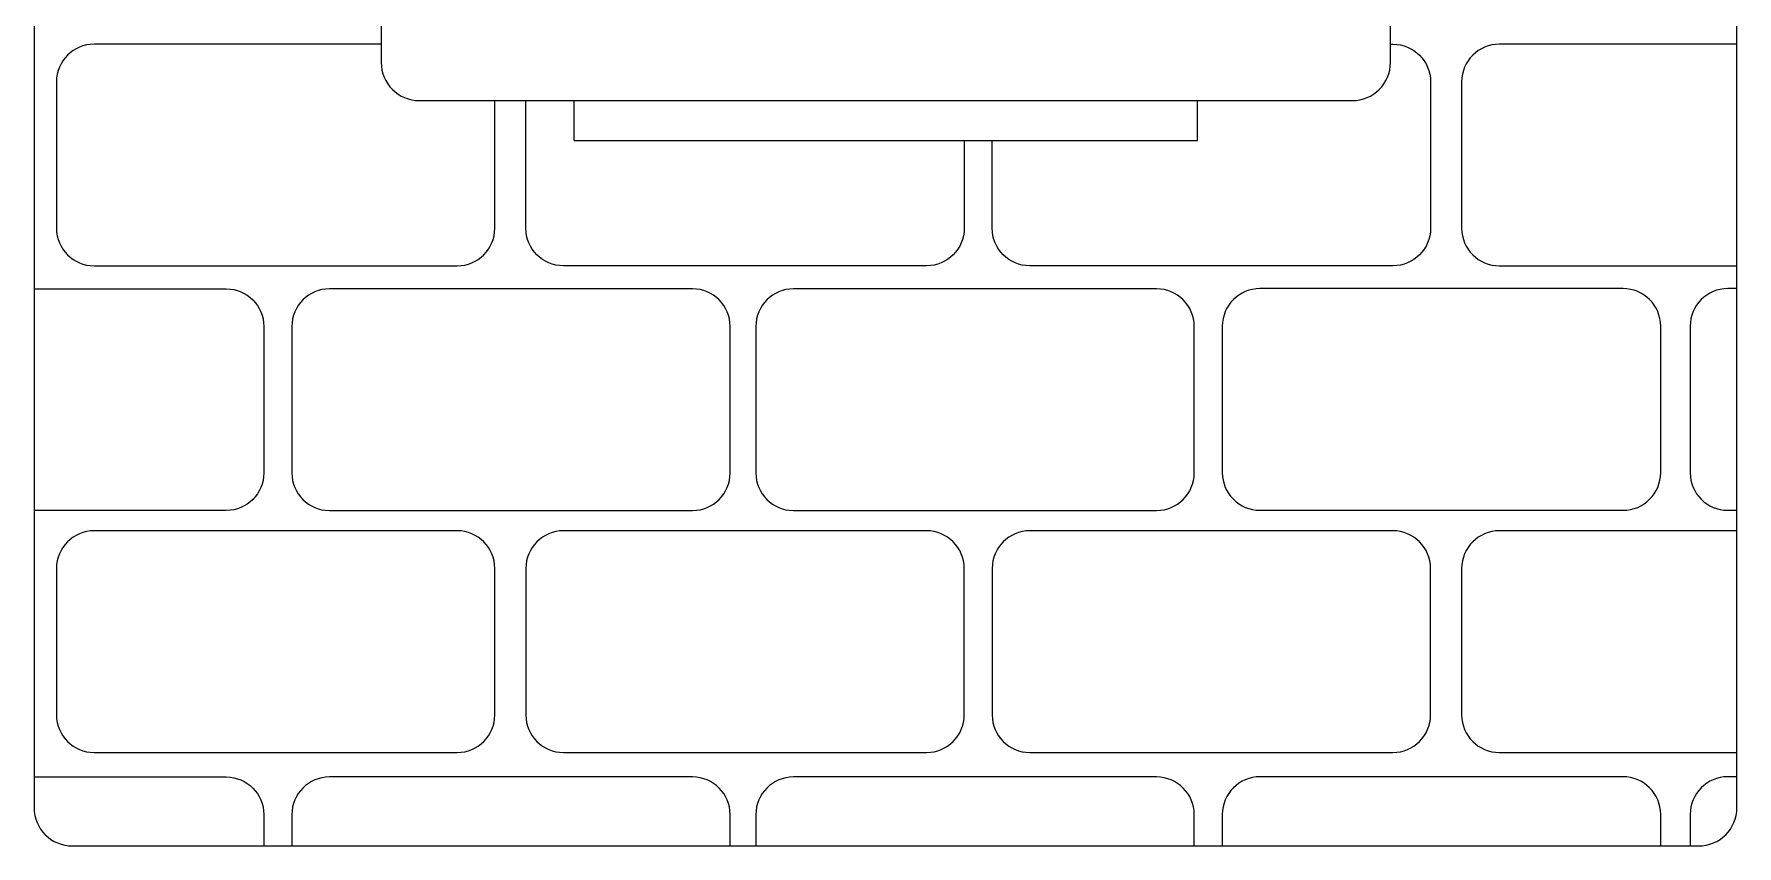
# Model space of a CAD drawing. Header units: millimetres. Extents: x -1420 to -489, y -454 to 898.
# Drawn here: x -1414 to -1192, y 594.5 to 700.4 of the extents above; entities that cross this region are included whole.
import ezdxf

# ---------------------------------------------------------------- set-up
doc = ezdxf.new("R2010")
doc.units = ezdxf.units.MM
doc.header["$MEASUREMENT"] = 0
doc.layers.add('Layer 1', color=7, linetype='Continuous')

msp = doc.modelspace()

# ---------------------------------------------------------------- linework, layer by layer
at = {"layer": 'Layer 1', "color": 1, "lineweight": 20}
msp.add_open_spline([(-1374.6264, 894.4635), (-1374.6264, 894.4635), (-1408.9956, 894.4635), (-1408.9956, 894.4635), (-1408.9956, 894.4635), (-1411.7495, 894.4635), (-1413.9956, 892.2174), (-1413.9956, 889.4635), (-1413.9956, 889.4635), (-1413.9956, 889.4635), (-1413.9956, 599.4635), (-1413.9956, 599.4635), (-1413.9956, 599.4635), (-1413.9956, 596.7096), (-1411.7495, 594.4635), (-1408.9956, 594.4635), (-1408.9956, 594.4635), (-1408.9956, 594.4635), (-1196.9823, 594.4635), (-1196.9823, 594.4635), (-1196.9823, 594.4635), (-1194.2284, 594.4635), (-1191.9823, 596.7096), (-1191.9823, 599.4635), (-1191.9823, 599.4635), (-1191.9823, 599.4635), (-1191.9823, 889.4635), (-1191.9823, 889.4635), (-1191.9823, 889.4635), (-1191.9823, 892.2174), (-1194.2284, 894.4635), (-1196.9823, 894.4635), (-1196.9823, 894.4635), (-1196.9823, 894.4635), (-1231.6018, 894.4635), (-1231.6018, 894.4635)], degree=3, knots=[0, 0, 0, 0, 0.1, 0.1, 0.1, 0.1, 0.2, 0.2, 0.2, 0.2, 0.3, 0.3, 0.3, 0.3, 0.4, 0.4, 0.4, 0.4, 0.5, 0.5, 0.5, 0.5, 0.6, 0.6, 0.6, 0.6, 0.7, 0.7, 0.7, 0.7, 0.8, 0.8, 0.8, 0.8, 1, 1, 1, 1], dxfattribs=at)
at = {"layer": 'Layer 1', "lineweight": 20}
for points, knots in [([(-1363.7381, 706.4799), (-1363.7381, 706.4799), (-1242.1518, 706.4799), (-1242.1518, 706.4799), (-1242.1518, 706.4799), (-1239.3979, 706.4799), (-1237.1518, 704.2338), (-1237.1518, 701.4799), (-1237.1518, 701.4799), (-1237.1518, 701.4799), (-1237.1518, 696.7187), (-1237.1518, 696.7187), (-1237.1518, 696.7187), (-1237.1518, 693.9648), (-1239.3979, 691.7188), (-1242.1518, 691.7188), (-1242.1518, 691.7188), (-1242.1518, 691.7188), (-1363.7381, 691.7187), (-1363.7381, 691.7187), (-1363.7381, 691.7187), (-1366.492, 691.7187), (-1368.7381, 693.9648), (-1368.7381, 696.7187), (-1368.7381, 696.7187), (-1368.7381, 696.7187), (-1368.7381, 701.4799), (-1368.7381, 701.4799), (-1368.7381, 701.4799), (-1368.7381, 704.2338), (-1366.492, 706.4799), (-1363.7381, 706.4799)], [0, 0, 0, 0, 0.11111111, 0.11111111, 0.11111111, 0.11111111, 0.22222222, 0.22222222, 0.22222222, 0.22222222, 0.33333333, 0.33333333, 0.33333333, 0.33333333, 0.44444444, 0.44444444, 0.44444444, 0.44444444, 0.55555556, 0.55555556, 0.55555556, 0.55555556, 0.66666667, 0.66666667, 0.66666667, 0.66666667, 0.77777778, 0.77777778, 0.77777778, 0.77777778, 1, 1, 1, 1]), ([(-1368.7381, 699.0914), (-1368.7381, 699.0914), (-1406.1744, 699.0914), (-1406.1744, 699.0914), (-1406.1744, 699.0914), (-1408.8732, 699.0914), (-1411.0744, 696.8902), (-1411.0744, 694.1914), (-1411.0744, 694.1914), (-1411.0744, 694.1914), (-1411.0744, 675.0635), (-1411.0744, 675.0635), (-1411.0744, 675.0635), (-1411.0743, 672.3647), (-1408.8732, 670.1636), (-1406.1744, 670.1636), (-1406.1744, 670.1636), (-1406.1744, 670.1636), (-1358.8244, 670.1636), (-1358.8244, 670.1636), (-1358.8244, 670.1636), (-1356.1256, 670.1636), (-1353.9244, 672.3648), (-1353.9244, 675.0636), (-1353.9244, 675.0636), (-1353.9244, 675.0636), (-1353.9244, 691.7187), (-1353.9244, 691.7187)], [0, 0, 0, 0, 0.125, 0.125, 0.125, 0.125, 0.25, 0.25, 0.25, 0.25, 0.375, 0.375, 0.375, 0.375, 0.5, 0.5, 0.5, 0.5, 0.625, 0.625, 0.625, 0.625, 0.75, 0.75, 0.75, 0.75, 1, 1, 1, 1]), ([(-1237.1518, 699.0914), (-1237.1518, 699.0914), (-1236.8244, 699.0914), (-1236.8244, 699.0914), (-1236.8244, 699.0914), (-1234.1256, 699.0914), (-1231.9244, 696.8902), (-1231.9244, 694.1914), (-1231.9244, 694.1914), (-1231.9244, 694.1914), (-1231.9244, 675.0636), (-1231.9244, 675.0636), (-1231.9244, 675.0636), (-1231.9244, 672.3648), (-1234.1256, 670.1636), (-1236.8244, 670.1636), (-1236.8244, 670.1636), (-1236.8244, 670.1636), (-1284.1744, 670.1636), (-1284.1744, 670.1636), (-1284.1744, 670.1636), (-1286.8732, 670.1636), (-1289.0743, 672.3647), (-1289.0744, 675.0635), (-1289.0744, 675.0635), (-1289.0744, 675.0635), (-1289.0744, 686.5194), (-1289.0744, 686.5194)], [0, 0, 0, 0, 0.125, 0.125, 0.125, 0.125, 0.25, 0.25, 0.25, 0.25, 0.375, 0.375, 0.375, 0.375, 0.5, 0.5, 0.5, 0.5, 0.625, 0.625, 0.625, 0.625, 0.75, 0.75, 0.75, 0.75, 1, 1, 1, 1]), ([(-1191.9823, 699.0914), (-1191.9823, 699.0914), (-1222.9744, 699.0914), (-1222.9744, 699.0914), (-1222.9744, 699.0914), (-1225.6732, 699.0914), (-1227.8744, 696.8902), (-1227.8744, 694.1914), (-1227.8744, 694.1914), (-1227.8744, 694.1914), (-1227.8744, 675.0635), (-1227.8744, 675.0635), (-1227.8744, 675.0635), (-1227.8743, 672.3647), (-1225.6732, 670.1636), (-1222.9744, 670.1636), (-1222.9744, 670.1636), (-1222.9744, 670.1636), (-1191.9823, 670.1636), (-1191.9823, 670.1636)], [0, 0, 0, 0, 0.16666667, 0.16666667, 0.16666667, 0.16666667, 0.33333333, 0.33333333, 0.33333333, 0.33333333, 0.5, 0.5, 0.5, 0.5, 0.66666667, 0.66666667, 0.66666667, 0.66666667, 1, 1, 1, 1]), ([(-1292.7244, 686.5194), (-1292.7244, 686.5194), (-1292.7244, 675.0636), (-1292.7244, 675.0636), (-1292.7244, 675.0636), (-1292.7244, 672.3648), (-1294.9256, 670.1636), (-1297.6244, 670.1636), (-1297.6244, 670.1636), (-1297.6244, 670.1636), (-1344.9744, 670.1636), (-1344.9744, 670.1636), (-1344.9744, 670.1636), (-1347.6732, 670.1636), (-1349.8743, 672.3647), (-1349.8744, 675.0635), (-1349.8744, 675.0635), (-1349.8744, 675.0635), (-1349.8744, 691.7187), (-1349.8744, 691.7187)], [0, 0, 0, 0, 0.16666667, 0.16666667, 0.16666667, 0.16666667, 0.33333333, 0.33333333, 0.33333333, 0.33333333, 0.5, 0.5, 0.5, 0.5, 0.66666667, 0.66666667, 0.66666667, 0.66666667, 1, 1, 1, 1]), ([(-1413.9956, 667.165), (-1413.9956, 667.165), (-1388.9397, 667.165), (-1388.9397, 667.165), (-1388.9397, 667.165), (-1386.2409, 667.165), (-1384.0397, 664.9638), (-1384.0397, 662.265), (-1384.0397, 662.265), (-1384.0397, 662.265), (-1384.0397, 643.1372), (-1384.0397, 643.1372), (-1384.0397, 643.1372), (-1384.0397, 640.4384), (-1386.2409, 638.2372), (-1388.9397, 638.2372), (-1388.9397, 638.2372), (-1388.9397, 638.2372), (-1413.9956, 638.2372), (-1413.9956, 638.2372)], [0, 0, 0, 0, 0.16666667, 0.16666667, 0.16666667, 0.16666667, 0.33333333, 0.33333333, 0.33333333, 0.33333333, 0.5, 0.5, 0.5, 0.5, 0.66666667, 0.66666667, 0.66666667, 0.66666667, 1, 1, 1, 1]), ([(-1375.4897, 667.165), (-1375.4897, 667.165), (-1328.1397, 667.165), (-1328.1397, 667.165), (-1328.1397, 667.165), (-1325.4409, 667.165), (-1323.2397, 664.9638), (-1323.2397, 662.265), (-1323.2397, 662.265), (-1323.2397, 662.265), (-1323.2397, 643.1372), (-1323.2397, 643.1372), (-1323.2397, 643.1372), (-1323.2397, 640.4384), (-1325.4409, 638.2372), (-1328.1397, 638.2372), (-1328.1397, 638.2372), (-1328.1397, 638.2372), (-1375.4897, 638.2372), (-1375.4897, 638.2372), (-1375.4897, 638.2372), (-1378.1885, 638.2372), (-1380.3896, 640.4383), (-1380.3897, 643.1371), (-1380.3897, 643.1371), (-1380.3897, 643.1371), (-1380.3897, 662.265), (-1380.3897, 662.265), (-1380.3897, 662.265), (-1380.3897, 664.9638), (-1378.1885, 667.165), (-1375.4897, 667.165)], [0, 0, 0, 0, 0.11111111, 0.11111111, 0.11111111, 0.11111111, 0.22222222, 0.22222222, 0.22222222, 0.22222222, 0.33333333, 0.33333333, 0.33333333, 0.33333333, 0.44444444, 0.44444444, 0.44444444, 0.44444444, 0.55555556, 0.55555556, 0.55555556, 0.55555556, 0.66666667, 0.66666667, 0.66666667, 0.66666667, 0.77777778, 0.77777778, 0.77777778, 0.77777778, 1, 1, 1, 1]), ([(-1314.9883, 667.1651), (-1314.9883, 667.1651), (-1267.6383, 667.1651), (-1267.6383, 667.1651), (-1267.6383, 667.1651), (-1264.9395, 667.1651), (-1262.7383, 664.9639), (-1262.7383, 662.2651), (-1262.7383, 662.2651), (-1262.7383, 662.2651), (-1262.7383, 643.1373), (-1262.7383, 643.1373), (-1262.7383, 643.1373), (-1262.7383, 640.4385), (-1264.9395, 638.2373), (-1267.6383, 638.2373), (-1267.6383, 638.2373), (-1267.6383, 638.2373), (-1314.9883, 638.2373), (-1314.9883, 638.2373), (-1314.9883, 638.2373), (-1317.6871, 638.2373), (-1319.8882, 640.4384), (-1319.8883, 643.1372), (-1319.8883, 643.1372), (-1319.8883, 643.1372), (-1319.8883, 662.2651), (-1319.8883, 662.2651), (-1319.8883, 662.2651), (-1319.8883, 664.9639), (-1317.6871, 667.1651), (-1314.9883, 667.1651)], [0, 0, 0, 0, 0.11111111, 0.11111111, 0.11111111, 0.11111111, 0.22222222, 0.22222222, 0.22222222, 0.22222222, 0.33333333, 0.33333333, 0.33333333, 0.33333333, 0.44444444, 0.44444444, 0.44444444, 0.44444444, 0.55555556, 0.55555556, 0.55555556, 0.55555556, 0.66666667, 0.66666667, 0.66666667, 0.66666667, 0.77777778, 0.77777778, 0.77777778, 0.77777778, 1, 1, 1, 1]), ([(-1254.1744, 667.1914), (-1254.1744, 667.1914), (-1206.8244, 667.1914), (-1206.8244, 667.1914), (-1206.8244, 667.1914), (-1204.1256, 667.1914), (-1201.9244, 664.9902), (-1201.9244, 662.2914), (-1201.9244, 662.2914), (-1201.9244, 662.2914), (-1201.9244, 643.1636), (-1201.9244, 643.1636), (-1201.9244, 643.1636), (-1201.9244, 640.4648), (-1204.1256, 638.2636), (-1206.8244, 638.2636), (-1206.8244, 638.2636), (-1206.8244, 638.2636), (-1254.1744, 638.2636), (-1254.1744, 638.2636), (-1254.1744, 638.2636), (-1256.8732, 638.2636), (-1259.0743, 640.4647), (-1259.0744, 643.1635), (-1259.0744, 643.1635), (-1259.0744, 643.1635), (-1259.0744, 662.2914), (-1259.0744, 662.2914), (-1259.0744, 662.2914), (-1259.0744, 664.9902), (-1256.8732, 667.1914), (-1254.1744, 667.1914)], [0, 0, 0, 0, 0.11111111, 0.11111111, 0.11111111, 0.11111111, 0.22222222, 0.22222222, 0.22222222, 0.22222222, 0.33333333, 0.33333333, 0.33333333, 0.33333333, 0.44444444, 0.44444444, 0.44444444, 0.44444444, 0.55555556, 0.55555556, 0.55555556, 0.55555556, 0.66666667, 0.66666667, 0.66666667, 0.66666667, 0.77777778, 0.77777778, 0.77777778, 0.77777778, 1, 1, 1, 1]), ([(-1191.9823, 667.1914), (-1191.9823, 667.1914), (-1193.1744, 667.1914), (-1193.1744, 667.1914), (-1193.1744, 667.1914), (-1195.8732, 667.1914), (-1198.0744, 664.9902), (-1198.0744, 662.2914), (-1198.0744, 662.2914), (-1198.0744, 662.2914), (-1198.0744, 643.1635), (-1198.0744, 643.1635), (-1198.0744, 643.1635), (-1198.0743, 640.4647), (-1195.8732, 638.2636), (-1193.1744, 638.2636), (-1193.1744, 638.2636), (-1193.1744, 638.2636), (-1191.9823, 638.2636), (-1191.9823, 638.2636)], [0, 0, 0, 0, 0.16666667, 0.16666667, 0.16666667, 0.16666667, 0.33333333, 0.33333333, 0.33333333, 0.33333333, 0.5, 0.5, 0.5, 0.5, 0.66666667, 0.66666667, 0.66666667, 0.66666667, 1, 1, 1, 1]), ([(-1406.1744, 635.5914), (-1406.1744, 635.5914), (-1358.8244, 635.5914), (-1358.8244, 635.5914), (-1358.8244, 635.5914), (-1356.1256, 635.5914), (-1353.9244, 633.3902), (-1353.9244, 630.6914), (-1353.9244, 630.6914), (-1353.9244, 630.6914), (-1353.9244, 611.5636), (-1353.9244, 611.5636), (-1353.9244, 611.5636), (-1353.9244, 608.8648), (-1356.1256, 606.6636), (-1358.8244, 606.6636), (-1358.8244, 606.6636), (-1358.8244, 606.6636), (-1406.1744, 606.6636), (-1406.1744, 606.6636), (-1406.1744, 606.6636), (-1408.8732, 606.6636), (-1411.0743, 608.8647), (-1411.0744, 611.5635), (-1411.0744, 611.5635), (-1411.0744, 611.5635), (-1411.0744, 630.6914), (-1411.0744, 630.6914), (-1411.0744, 630.6914), (-1411.0744, 633.3902), (-1408.8732, 635.5914), (-1406.1744, 635.5914)], [0, 0, 0, 0, 0.11111111, 0.11111111, 0.11111111, 0.11111111, 0.22222222, 0.22222222, 0.22222222, 0.22222222, 0.33333333, 0.33333333, 0.33333333, 0.33333333, 0.44444444, 0.44444444, 0.44444444, 0.44444444, 0.55555556, 0.55555556, 0.55555556, 0.55555556, 0.66666667, 0.66666667, 0.66666667, 0.66666667, 0.77777778, 0.77777778, 0.77777778, 0.77777778, 1, 1, 1, 1]), ([(-1344.9744, 635.5914), (-1344.9744, 635.5914), (-1297.6244, 635.5914), (-1297.6244, 635.5914), (-1297.6244, 635.5914), (-1294.9256, 635.5914), (-1292.7244, 633.3902), (-1292.7244, 630.6914), (-1292.7244, 630.6914), (-1292.7244, 630.6914), (-1292.7244, 611.5636), (-1292.7244, 611.5636), (-1292.7244, 611.5636), (-1292.7244, 608.8648), (-1294.9256, 606.6636), (-1297.6244, 606.6636), (-1297.6244, 606.6636), (-1297.6244, 606.6636), (-1344.9744, 606.6636), (-1344.9744, 606.6636), (-1344.9744, 606.6636), (-1347.6732, 606.6636), (-1349.8743, 608.8647), (-1349.8744, 611.5635), (-1349.8744, 611.5635), (-1349.8744, 611.5635), (-1349.8744, 630.6914), (-1349.8744, 630.6914), (-1349.8744, 630.6914), (-1349.8744, 633.3902), (-1347.6732, 635.5914), (-1344.9744, 635.5914)], [0, 0, 0, 0, 0.11111111, 0.11111111, 0.11111111, 0.11111111, 0.22222222, 0.22222222, 0.22222222, 0.22222222, 0.33333333, 0.33333333, 0.33333333, 0.33333333, 0.44444444, 0.44444444, 0.44444444, 0.44444444, 0.55555556, 0.55555556, 0.55555556, 0.55555556, 0.66666667, 0.66666667, 0.66666667, 0.66666667, 0.77777778, 0.77777778, 0.77777778, 0.77777778, 1, 1, 1, 1]), ([(-1284.1744, 635.5914), (-1284.1744, 635.5914), (-1236.8244, 635.5914), (-1236.8244, 635.5914), (-1236.8244, 635.5914), (-1234.1256, 635.5914), (-1231.9244, 633.3902), (-1231.9244, 630.6914), (-1231.9244, 630.6914), (-1231.9244, 630.6914), (-1231.9244, 611.5636), (-1231.9244, 611.5636), (-1231.9244, 611.5636), (-1231.9244, 608.8648), (-1234.1256, 606.6636), (-1236.8244, 606.6636), (-1236.8244, 606.6636), (-1236.8244, 606.6636), (-1284.1744, 606.6636), (-1284.1744, 606.6636), (-1284.1744, 606.6636), (-1286.8732, 606.6636), (-1289.0743, 608.8647), (-1289.0744, 611.5635), (-1289.0744, 611.5635), (-1289.0744, 611.5635), (-1289.0744, 630.6914), (-1289.0744, 630.6914), (-1289.0744, 630.6914), (-1289.0744, 633.3902), (-1286.8732, 635.5914), (-1284.1744, 635.5914)], [0, 0, 0, 0, 0.11111111, 0.11111111, 0.11111111, 0.11111111, 0.22222222, 0.22222222, 0.22222222, 0.22222222, 0.33333333, 0.33333333, 0.33333333, 0.33333333, 0.44444444, 0.44444444, 0.44444444, 0.44444444, 0.55555556, 0.55555556, 0.55555556, 0.55555556, 0.66666667, 0.66666667, 0.66666667, 0.66666667, 0.77777778, 0.77777778, 0.77777778, 0.77777778, 1, 1, 1, 1]), ([(-1191.9823, 635.5914), (-1191.9823, 635.5914), (-1222.9744, 635.5914), (-1222.9744, 635.5914), (-1222.9744, 635.5914), (-1225.6732, 635.5914), (-1227.8744, 633.3902), (-1227.8744, 630.6914), (-1227.8744, 630.6914), (-1227.8744, 630.6914), (-1227.8744, 611.5635), (-1227.8744, 611.5635), (-1227.8744, 611.5635), (-1227.8743, 608.8647), (-1225.6732, 606.6636), (-1222.9744, 606.6636), (-1222.9744, 606.6636), (-1222.9744, 606.6636), (-1191.9823, 606.6636), (-1191.9823, 606.6636)], [0, 0, 0, 0, 0.16666667, 0.16666667, 0.16666667, 0.16666667, 0.33333333, 0.33333333, 0.33333333, 0.33333333, 0.5, 0.5, 0.5, 0.5, 0.66666667, 0.66666667, 0.66666667, 0.66666667, 1, 1, 1, 1]), ([(-1413.9956, 603.465), (-1413.9956, 603.465), (-1388.9397, 603.465), (-1388.9397, 603.465), (-1388.9397, 603.465), (-1386.2409, 603.465), (-1384.0397, 601.2638), (-1384.0397, 598.565), (-1384.0397, 598.565), (-1384.0397, 598.565), (-1384.0397, 594.4634), (-1384.0397, 594.4634)], [0, 0, 0, 0, 0.25, 0.25, 0.25, 0.25, 0.5, 0.5, 0.5, 0.5, 1, 1, 1, 1]), ([(-1323.2397, 594.4634), (-1323.2397, 594.4634), (-1323.2397, 598.565), (-1323.2397, 598.565), (-1323.2397, 598.565), (-1323.2397, 601.2638), (-1325.4409, 603.465), (-1328.1397, 603.465), (-1328.1397, 603.465), (-1328.1397, 603.465), (-1375.4897, 603.465), (-1375.4897, 603.465), (-1375.4897, 603.465), (-1378.1885, 603.465), (-1380.3897, 601.2638), (-1380.3897, 598.565), (-1380.3897, 598.565), (-1380.3897, 598.565), (-1380.3897, 594.4635), (-1380.3897, 594.4635)], [0, 0, 0, 0, 0.16666667, 0.16666667, 0.16666667, 0.16666667, 0.33333333, 0.33333333, 0.33333333, 0.33333333, 0.5, 0.5, 0.5, 0.5, 0.66666667, 0.66666667, 0.66666667, 0.66666667, 1, 1, 1, 1]), ([(-1262.7384, 594.4635), (-1262.7384, 594.4635), (-1262.7383, 598.5651), (-1262.7383, 598.5651), (-1262.7383, 598.5651), (-1262.7383, 601.2639), (-1264.9395, 603.4651), (-1267.6383, 603.4651), (-1267.6383, 603.4651), (-1267.6383, 603.4651), (-1314.9883, 603.4651), (-1314.9883, 603.4651), (-1314.9883, 603.4651), (-1317.6871, 603.4651), (-1319.8883, 601.2639), (-1319.8883, 598.5651), (-1319.8883, 598.5651), (-1319.8883, 598.5651), (-1319.8883, 594.4635), (-1319.8883, 594.4635)], [0, 0, 0, 0, 0.16666667, 0.16666667, 0.16666667, 0.16666667, 0.33333333, 0.33333333, 0.33333333, 0.33333333, 0.5, 0.5, 0.5, 0.5, 0.66666667, 0.66666667, 0.66666667, 0.66666667, 1, 1, 1, 1]), ([(-1201.9244, 594.4635), (-1201.9244, 594.4635), (-1201.9244, 598.5914), (-1201.9244, 598.5914), (-1201.9244, 598.5914), (-1201.9244, 601.2902), (-1204.1256, 603.4914), (-1206.8244, 603.4914), (-1206.8244, 603.4914), (-1206.8244, 603.4914), (-1254.1744, 603.4914), (-1254.1744, 603.4914), (-1254.1744, 603.4914), (-1256.8732, 603.4914), (-1259.0744, 601.2902), (-1259.0744, 598.5914), (-1259.0744, 598.5914), (-1259.0744, 598.5914), (-1259.0744, 594.4635), (-1259.0744, 594.4635)], [0, 0, 0, 0, 0.16666667, 0.16666667, 0.16666667, 0.16666667, 0.33333333, 0.33333333, 0.33333333, 0.33333333, 0.5, 0.5, 0.5, 0.5, 0.66666667, 0.66666667, 0.66666667, 0.66666667, 1, 1, 1, 1]), ([(-1191.9823, 603.4914), (-1191.9823, 603.4914), (-1193.1744, 603.4914), (-1193.1744, 603.4914), (-1193.1744, 603.4914), (-1195.8732, 603.4914), (-1198.0744, 601.2902), (-1198.0744, 598.5914), (-1198.0744, 598.5914), (-1198.0744, 598.5914), (-1198.0744, 594.4635), (-1198.0744, 594.4635)], [0, 0, 0, 0, 0.25, 0.25, 0.25, 0.25, 0.5, 0.5, 0.5, 0.5, 1, 1, 1, 1])]:
    msp.add_open_spline(points, degree=3, knots=knots, dxfattribs=at)
for points in [[(-1343.5586, 686.5194), (-1343.5586, 686.5194), (-1343.5586, 691.7381), (-1343.5586, 691.7381)], [(-1262.3315, 686.5194), (-1262.3315, 686.5194), (-1262.3315, 691.7381), (-1262.3315, 691.7381)], [(-1343.5586, 686.5194), (-1343.5586, 686.5194), (-1262.3315, 686.5194), (-1262.3315, 686.5194)]]:
    msp.add_open_spline(points, degree=3, dxfattribs=at)

doc.saveas('drawing.dxf')
